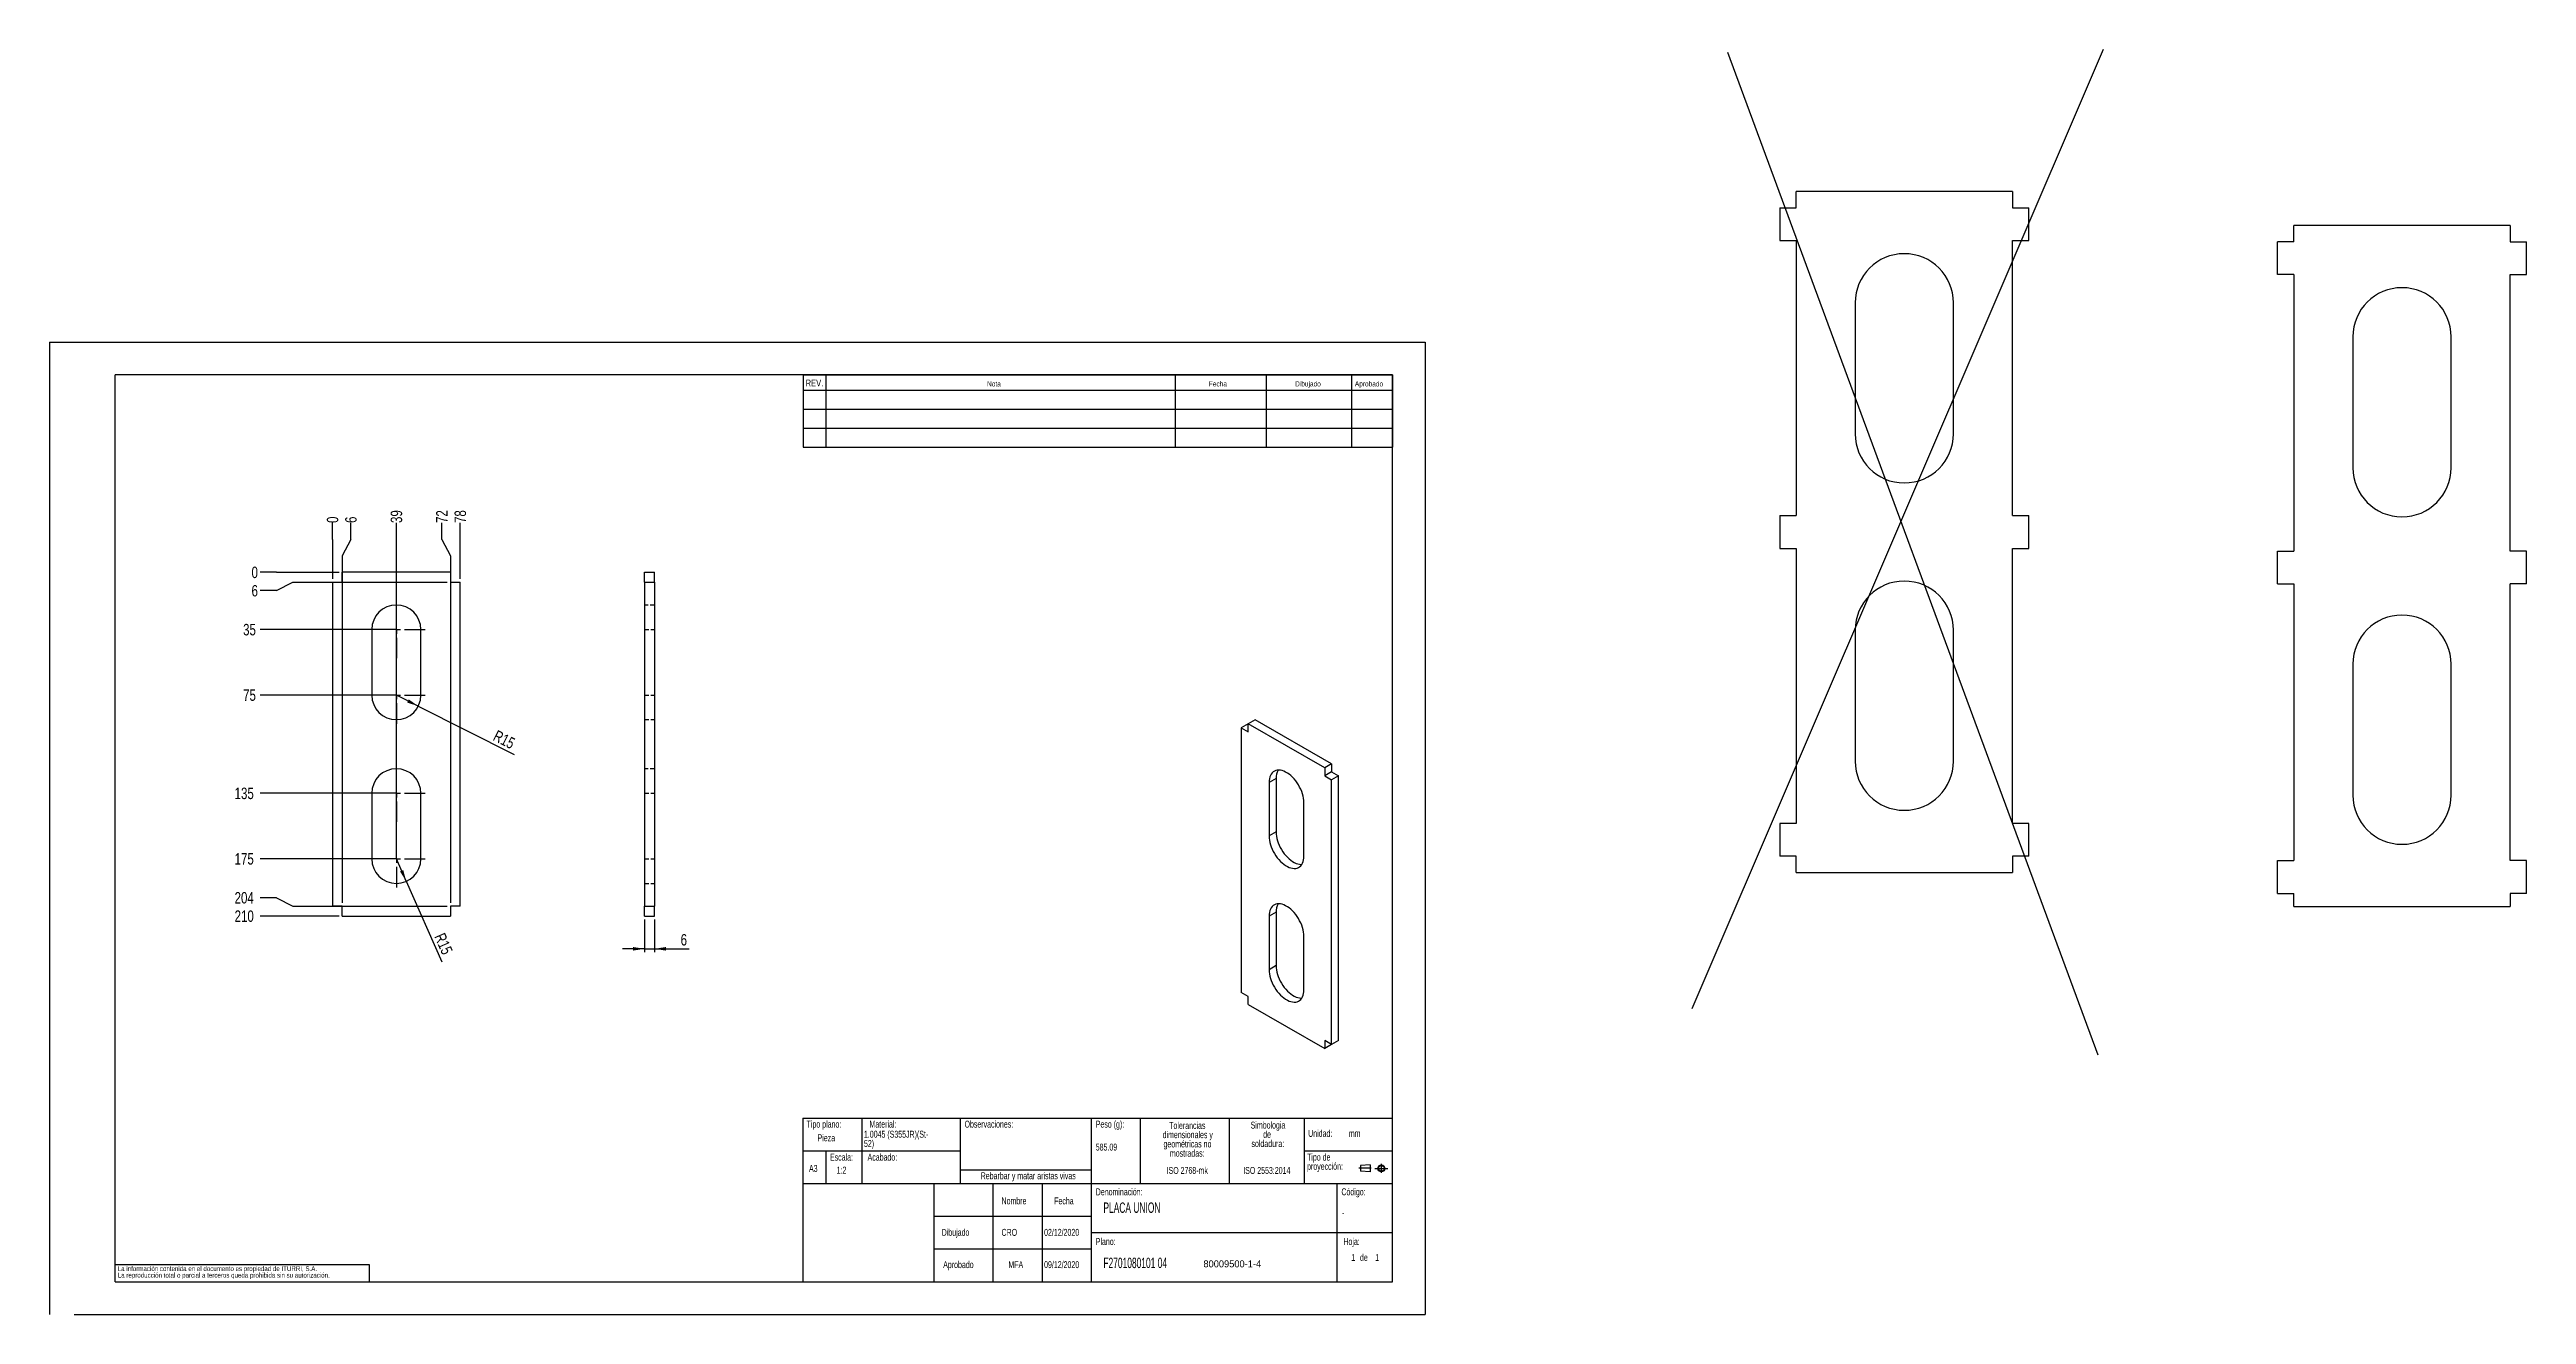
# Model space of a CAD drawing. Extents: x 0 to 756, y 0 to 386.
import ezdxf

# ---------------------------------------------------------------- set-up
doc = ezdxf.new("R2010")
doc.units = 0
for name, pattern in [('SLD-CENTRADA-TRAZOS-LARGOS', [19.05, 15.24, -1.27, 1.27, -1.27]), ('SLD-CONTINUA', [0]), ('SLD-DISCONTINUA', [1.905, 1.27, -0.635])]:
    doc.linetypes.add(name, pattern=pattern)
doc.layers.get('0').update_dxf_attribs({"linetype": 'CONTINUOUS'})
doc.layers.add('FORMATO', color=7, linetype='SLD-CONTINUA')
doc.layers.add('SLD-0', color=179, linetype='SLD-CONTINUA')
doc.styles.add('SLDTEXTSTYLE0', font='TXT', dxfattribs={"width": 0.605})
doc.styles.add('SLDTEXTSTYLE1', font='TXT', dxfattribs={"width": 0.75})
doc.dimstyles.new('SLDDIMSTYLE0', dxfattribs={"dimtxt": 3.5, "dimasz": 3.5, "dimexe": 0, "dimexo": 0.0625, "dimgap": 0.875, "dimtad": 0, "dimtih": 1, "dimtoh": 1, "dimdec": 0, "dimlfac": 2, "dimrnd": 1e-09, "dimdsep": 46, "dimtxsty": 'SLDTEXTSTYLE1', "dimblk1": 'NONE', "dimblk2": 'NONE', "dimsah": 1, "dimcen": 0.09, "dimadec": 0, "dimazin": 0, "dimtfac": 1, "dimtdec": 0, "dimtofl": 0, "dimtmove": 0, "dimatfit": 3, "dimldrblk": 'NONE', "dimfxl": 1, "dimtolj": 1, "dimtzin": 12, "dimarcsym": 0})
doc.dimstyles.new('SLDDIMSTYLE1', dxfattribs={"dimtxt": 3.5, "dimasz": 3.5, "dimexe": 0, "dimexo": 0.0625, "dimgap": 0.875, "dimtad": 0, "dimtih": 1, "dimtoh": 1, "dimdec": 1, "dimlfac": 2, "dimrnd": 1e-09, "dimzin": 12, "dimdsep": 46, "dimtxsty": 'SLDTEXTSTYLE1', "dimblk1": 'NONE', "dimblk2": 'NONE', "dimsah": 1, "dimcen": 0.09, "dimadec": 0, "dimazin": 0, "dimtfac": 1, "dimtdec": 1, "dimtofl": 0, "dimtmove": 0, "dimatfit": 3, "dimldrblk": 'NONE', "dimfxl": 1, "dimtolj": 1, "dimtzin": 12, "dimarcsym": 0})
doc.dimstyles.new('SLDDIMSTYLE2', dxfattribs={"dimtxt": 3.5, "dimasz": 3.5, "dimexe": 0, "dimexo": 0.0625, "dimgap": 0.875, "dimtad": 1, "dimdec": 1, "dimlfac": 2, "dimrnd": 1e-09, "dimzin": 12, "dimdsep": 46, "dimtxsty": 'SLDTEXTSTYLE1', "dimsah": 1, "dimcen": 0, "dimadec": 0, "dimazin": 0, "dimtfac": 1, "dimtdec": 1, "dimtofl": 0, "dimtmove": 0, "dimatfit": 3, "dimfxl": 1, "dimtolj": 1, "dimtzin": 12, "dimarcsym": 0})
doc.dimstyles.new('SLDDIMSTYLE3', dxfattribs={"dimtxt": 3.5, "dimasz": 3.5, "dimexe": 0, "dimexo": 0.0625, "dimgap": 0.875, "dimtad": 1, "dimdec": 1, "dimlfac": 2, "dimrnd": 1e-09, "dimzin": 12, "dimdsep": 46, "dimtxsty": 'SLDTEXTSTYLE1', "dimsah": 1, "dimcen": 0.09, "dimadec": 0, "dimazin": 0, "dimtfac": 1, "dimtdec": 1, "dimtmove": 0, "dimatfit": 0, "dimfxl": 1, "dimtolj": 1, "dimtzin": 12, "dimarcsym": 0})

# ---------------------------------------------------------------- blocks, each defined once
blk = doc.blocks.new('BLOQUE3')
at = {"color": 7, "linetype": 'SLD-CENTRADA-TRAZOS-LARGOS'}
for p, q in [((397.92, 130.06), (394.8, 130.06)), ((398.88, 130.02), (402.16, 130.02)), ((400.52, 128.85), (400.52, 131.19))]:
    blk.add_line(p, q, dxfattribs=at)
at = {"color": 7, "linetype": 'SLD-CONTINUA'}
for p, q in [((397.68, 130.95), (395.23, 130.77)), ((395.23, 130.77), (395.23, 129.34)), ((397.68, 129.16), (395.23, 129.34)), ((397.68, 130.95), (397.68, 129.16))]:
    blk.add_line(p, q, dxfattribs=at)
for radius in [0.892, 0.713]:
    blk.add_circle((400.52, 130.02), radius, dxfattribs=at)
blk = doc.blocks.new('SW_NOTE_0')
at = {"layer": 'SLD-0', "color": 0, "attachment_point": 2, "style": 'SLDTEXTSTYLE0'}
for s, insert, char_height in [('dimensionales y', (7.54, -0.09), 2.1167), ('Tolerancias', (7.41, 2.73), 2.1167), ('geométricas no', (7.46, -2.92), 2.1167), ('mostradas:', (7.38, -5.74), 2.117)]:
    blk.add_mtext(s, dxfattribs=dict(at, insert=insert, char_height=char_height))
blk = doc.blocks.new('SW_NOTE_0_1')
at = {"layer": 'SLD-0', "color": 0, "attachment_point": 1, "style": 'SLDTEXTSTYLE0'}
for s, insert, char_height in [('Tipo de', (0, 2.73), 2.117), ('proyección:', (0, -0.09), 2.1167)]:
    blk.add_mtext(s, dxfattribs=dict(at, insert=insert, char_height=char_height))
blk = doc.blocks.new('SW_NOTE_0_2')
at = {"layer": 'SLD-0', "color": 0, "char_height": 2.117, "attachment_point": 2, "style": 'SLDTEXTSTYLE0'}
for s, insert in [('Simbologia', (7.11, 2.73)), ('de', (6.84, -0.09)), ('soldadura:', (7.06, -2.92))]:
    blk.add_mtext(s, dxfattribs=dict(at, insert=insert))
blk = doc.blocks.new('SW_NOTE_0_3')
at = {"layer": 'SLD-0', "color": 0, "attachment_point": 1, "style": 'SLDTEXTSTYLE0'}
for s, insert, char_height in [('52)', (0, -0.09), 2.117), ('1.0045 (S355JR)(St-', (0, 2.73), 2.1167)]:
    blk.add_mtext(s, dxfattribs=dict(at, insert=insert, char_height=char_height))
blk = doc.blocks.new('SW_NOTE_0_4')
at = {"layer": 'SLD-0', "color": 0, "char_height": 1.5, "attachment_point": 1, "style": 'SLDTEXTSTYLE1'}
for s, insert in [('La información contenida en el documento es propiedad de ITURRI, S.A.', (0, 1.93)), ('La reproducción total o parcial a terceros queda prohibida sin su autorización.', (0, -0.07))]:
    blk.add_mtext(s, dxfattribs=dict(at, insert=insert))
blk = doc.blocks.new('SW_NOTE_0_5')
at = {"layer": 'SLD-0', "color": 0, "attachment_point": 2, "style": 'SLDTEXTSTYLE0'}
for s, insert, char_height in [('dimensionales y', (7.54, -0.09), 2.1167), ('Tolerancias', (7.41, 2.73), 2.1167), ('geométricas no', (7.46, -2.92), 2.1167), ('mostradas:', (7.38, -5.74), 2.117)]:
    blk.add_mtext(s, dxfattribs=dict(at, insert=insert, char_height=char_height))
blk = doc.blocks.new('SW_NOTE_0_6')
at = {"layer": 'SLD-0', "color": 0, "attachment_point": 1, "style": 'SLDTEXTSTYLE0'}
for s, insert, char_height in [('Tipo de', (0, 2.73), 2.117), ('proyección:', (0, -0.09), 2.1167)]:
    blk.add_mtext(s, dxfattribs=dict(at, insert=insert, char_height=char_height))
blk = doc.blocks.new('SW_NOTE_0_7')
at = {"layer": 'SLD-0', "color": 0, "char_height": 2.117, "attachment_point": 2, "style": 'SLDTEXTSTYLE0'}
for s, insert in [('Simbologia', (7.11, 2.73)), ('de', (6.84, -0.09)), ('soldadura:', (7.06, -2.92))]:
    blk.add_mtext(s, dxfattribs=dict(at, insert=insert))
blk = doc.blocks.new('SW_NOTE_0_8')
at = {"layer": 'SLD-0', "color": 0, "attachment_point": 1, "style": 'SLDTEXTSTYLE0'}
for s, insert, char_height in [('52)', (0, -0.09), 2.117), ('1.0045 (S355JR)(St-', (0, 2.73), 2.1167)]:
    blk.add_mtext(s, dxfattribs=dict(at, insert=insert, char_height=char_height))
blk = doc.blocks.new('SW_NOTE_0_9')
at = {"layer": 'SLD-0', "color": 0, "char_height": 1.5, "attachment_point": 1, "style": 'SLDTEXTSTYLE1'}
for s, insert in [('La información contenida en el documento es propiedad de ITURRI, S.A.', (0, 1.93)), ('La reproducción total o parcial a terceros queda prohibida sin su autorización.', (0, -0.07))]:
    blk.add_mtext(s, dxfattribs=dict(at, insert=insert))
blk = doc.blocks.new('_D')
at = {"layer": 'FORMATO', "transparency": 16777216}
for p, q in [((69.26, 226.68), (64.26, 226.68)), ((69.26, 226.68), (74.26, 226.68)), ((74.26, 226.68), (88.38, 226.68))]:
    blk.add_line(p, q, dxfattribs=at)
at = {"layer": 'FORMATO', "transparency": 16777216, "insert": (61.67, 228.41), "char_height": 3.5, "attachment_point": 1, "style": 'SLDTEXTSTYLE1'}
blk.add_mtext('0', dxfattribs=at)
blk = doc.blocks.new('_NONE')
blk = doc.blocks.new('_D_1')
at = {"layer": 'FORMATO', "color": 7, "transparency": 16777216}
for p, q in [((69.26, 221.07), (64.26, 221.07)), ((69.26, 221.07), (74.26, 223.68)), ((74.26, 223.68), (121.38, 223.68))]:
    blk.add_line(p, q, dxfattribs=at)
at = {"layer": 'FORMATO', "color": 7, "transparency": 16777216, "insert": (61.67, 222.8), "char_height": 3.5, "attachment_point": 1, "style": 'SLDTEXTSTYLE1'}
blk.add_mtext('6', dxfattribs=at)
blk = doc.blocks.new('_D_2')
at = {"layer": 'FORMATO', "color": 7, "transparency": 16777216}
blk.add_line((104.88, 209.18), (64.26, 209.18), dxfattribs=at)
at = {"layer": 'FORMATO', "color": 7, "transparency": 16777216, "insert": (59.09, 210.91), "char_height": 3.5, "attachment_point": 1, "style": 'SLDTEXTSTYLE1'}
blk.add_mtext('35', dxfattribs=at)
blk = doc.blocks.new('_D_3')
at = {"layer": 'FORMATO', "color": 7, "transparency": 16777216}
blk.add_line((104.88, 189.18), (64.26, 189.18), dxfattribs=at)
at = {"layer": 'FORMATO', "color": 7, "transparency": 16777216, "insert": (59.09, 190.91), "char_height": 3.5, "attachment_point": 1, "style": 'SLDTEXTSTYLE1'}
blk.add_mtext('75', dxfattribs=at)
blk = doc.blocks.new('_D_4')
at = {"layer": 'FORMATO', "color": 7, "transparency": 16777216}
blk.add_line((104.88, 159.18), (64.26, 159.18), dxfattribs=at)
at = {"layer": 'FORMATO', "color": 7, "transparency": 16777216, "insert": (56.5, 160.91), "char_height": 3.5, "attachment_point": 1, "style": 'SLDTEXTSTYLE1'}
blk.add_mtext('135', dxfattribs=at)
blk = doc.blocks.new('_D_5')
at = {"layer": 'FORMATO', "color": 7, "transparency": 16777216}
blk.add_line((104.88, 139.18), (64.26, 139.18), dxfattribs=at)
at = {"layer": 'FORMATO', "color": 7, "transparency": 16777216, "insert": (56.5, 140.91), "char_height": 3.5, "attachment_point": 1, "style": 'SLDTEXTSTYLE1'}
blk.add_mtext('175', dxfattribs=at)
blk = doc.blocks.new('_D_6')
at = {"layer": 'FORMATO', "color": 7, "transparency": 16777216}
for p, q in [((69.26, 127.29), (64.26, 127.29)), ((69.26, 127.29), (74.26, 124.68)), ((74.26, 124.68), (121.38, 124.68))]:
    blk.add_line(p, q, dxfattribs=at)
at = {"layer": 'FORMATO', "color": 7, "transparency": 16777216, "insert": (56.5, 129.02), "char_height": 3.5, "attachment_point": 1, "style": 'SLDTEXTSTYLE1'}
blk.add_mtext('204', dxfattribs=at)
blk = doc.blocks.new('_D_7')
at = {"layer": 'FORMATO', "color": 7, "transparency": 16777216}
blk.add_line((88.38, 121.68), (64.26, 121.68), dxfattribs=at)
at = {"layer": 'FORMATO', "color": 7, "transparency": 16777216, "insert": (56.5, 123.41), "char_height": 3.5, "attachment_point": 1, "style": 'SLDTEXTSTYLE1'}
blk.add_mtext('210', dxfattribs=at)
blk = doc.blocks.new('_D_8')
at = {"layer": 'FORMATO', "transparency": 16777216}
for p, q in [((86.38, 236.74), (86.38, 241.74)), ((86.38, 236.74), (86.38, 231.74)), ((86.38, 231.74), (86.38, 224.68))]:
    blk.add_line(p, q, dxfattribs=at)
at = {"layer": 'FORMATO', "transparency": 16777216, "insert": (84.65, 241.74), "char_height": 3.5, "attachment_point": 1, "rotation": 90, "style": 'SLDTEXTSTYLE1'}
blk.add_mtext('0', dxfattribs=at)
blk = doc.blocks.new('_D_9')
at = {"layer": 'FORMATO', "color": 7, "transparency": 16777216}
for p, q in [((91.99, 236.74), (89.38, 231.74)), ((91.99, 236.74), (91.99, 241.74)), ((89.38, 231.74), (89.38, 125.68))]:
    blk.add_line(p, q, dxfattribs=at)
at = {"layer": 'FORMATO', "color": 7, "transparency": 16777216, "insert": (90.26, 241.74), "char_height": 3.5, "attachment_point": 1, "rotation": 90, "style": 'SLDTEXTSTYLE1'}
blk.add_mtext('6', dxfattribs=at)
blk = doc.blocks.new('_D_10')
at = {"layer": 'FORMATO', "color": 7, "transparency": 16777216}
blk.add_line((105.88, 140.18), (105.88, 241.74), dxfattribs=at)
at = {"layer": 'FORMATO', "color": 7, "transparency": 16777216, "insert": (104.15, 241.74), "char_height": 3.5, "attachment_point": 1, "rotation": 90, "style": 'SLDTEXTSTYLE1'}
blk.add_mtext('39', dxfattribs=at)
blk = doc.blocks.new('_D_11')
at = {"layer": 'FORMATO', "color": 7, "transparency": 16777216}
for p, q in [((119.77, 236.74), (119.77, 241.74)), ((119.77, 236.74), (122.38, 231.74)), ((122.38, 231.74), (122.38, 125.68))]:
    blk.add_line(p, q, dxfattribs=at)
at = {"layer": 'FORMATO', "color": 7, "transparency": 16777216, "insert": (118.03, 241.74), "char_height": 3.5, "attachment_point": 1, "rotation": 90, "style": 'SLDTEXTSTYLE1'}
blk.add_mtext('72', dxfattribs=at)
blk = doc.blocks.new('_D_12')
at = {"layer": 'FORMATO', "color": 7, "transparency": 16777216}
blk.add_line((125.38, 224.68), (125.38, 241.74), dxfattribs=at)
at = {"layer": 'FORMATO', "color": 7, "transparency": 16777216, "insert": (123.65, 241.74), "char_height": 3.5, "attachment_point": 1, "rotation": 90, "style": 'SLDTEXTSTYLE1'}
blk.add_mtext('78', dxfattribs=at)
blk = doc.blocks.new('_D_13')
at = {"layer": 'FORMATO', "color": 7, "transparency": 16777216}
for q in [(105.88, 139.18), (119.72, 107.73)]:
    blk.add_line((108.9, 132.31), q, dxfattribs=at)
blk.add_solid([(108.9, 132.31), (107.98, 135.73), (107, 135.3)], dxfattribs=at)
at = {"layer": 'FORMATO', "color": 7, "transparency": 16777216, "insert": (120.61, 116.87), "char_height": 3.5, "attachment_point": 1, "rotation": 293.75672, "style": 'SLDTEXTSTYLE1'}
blk.add_mtext('R15', dxfattribs=at)
blk = doc.blocks.new('_D_14')
at = {"layer": 'FORMATO', "color": 7, "transparency": 16777216}
for q in [(105.88, 189.18), (141.83, 170.99)]:
    blk.add_line((112.57, 185.79), q, dxfattribs=at)
blk.add_solid([(112.57, 185.79), (109.69, 187.85), (109.21, 186.89)], dxfattribs=at)
at = {"layer": 'FORMATO', "color": 7, "transparency": 16777216, "insert": (136.72, 178.62), "char_height": 3.5, "attachment_point": 1, "rotation": 333.16451, "style": 'SLDTEXTSTYLE1'}
blk.add_mtext('R15', dxfattribs=at)
blk = doc.blocks.new('SW_CENTERMARKSYMBOL_0')
at = {"layer": 'FORMATO', "color": 0}
for p, q in [((0, 2.5), (0, 8.75)), ((-2.5, 0), (-8.75, 0)), ((0, 0), (-1.25, 0)), ((0, 0), (0, 1.25)), ((0, 0), (0, -1.25)), ((0, 0), (1.25, 0)), ((2.5, 0), (8.75, 0)), ((0, -2.5), (0, -8.75)), ((0, -17.5), (0, -11.25)), ((-2.5, -20), (-8.75, -20)), ((0, -20), (-1.25, -20)), ((0, -20), (0, -18.75)), ((0, -20), (0, -21.25)), ((0, -20), (1.25, -20)), ((0, -22.5), (0, -28.75)), ((2.5, -20), (8.75, -20))]:
    blk.add_line(p, q, dxfattribs=at)
blk = doc.blocks.new('SW_CENTERMARKSYMBOL_1')
at = {"layer": 'FORMATO', "color": 0}
for p, q in [((0, 22.5), (0, 28.75)), ((-2.5, 20), (-8.75, 20)), ((0, 20), (-1.25, 20)), ((0, 20), (0, 21.25)), ((0, 20), (0, 18.75)), ((0, 20), (1.25, 20)), ((0, 17.5), (0, 11.25)), ((2.5, 20), (8.75, 20)), ((0, 2.5), (0, 8.75)), ((-2.5, 0), (-8.75, 0)), ((0, 0), (-1.25, 0)), ((0, 0), (0, 1.25)), ((0, 0), (0, -1.25)), ((0, 0), (1.25, 0)), ((2.5, 0), (8.75, 0)), ((0, -2.5), (0, -8.75))]:
    blk.add_line(p, q, dxfattribs=at)
blk = doc.blocks.new('_D_15')
at = {"layer": 'FORMATO', "color": 7, "transparency": 16777216}
for p, q in [((181.65, 120.68), (181.65, 110.68)), ((184.65, 120.68), (184.65, 110.68)), ((181.65, 111.68), (174.91, 111.68)), ((181.65, 111.68), (184.65, 111.68)), ((184.65, 111.68), (195.26, 111.68))]:
    blk.add_line(p, q, dxfattribs=at)
for points in [[(181.65, 111.68), (178.15, 112.22), (178.15, 111.14)], [(184.65, 111.68), (188.15, 111.14), (188.15, 112.22)]]:
    blk.add_solid(points, dxfattribs=at)
at = {"layer": 'FORMATO', "color": 7, "transparency": 16777216, "insert": (192.67, 116.19), "char_height": 3.5, "attachment_point": 1, "style": 'SLDTEXTSTYLE1'}
blk.add_mtext('6', dxfattribs=at)

msp = doc.modelspace()

# ---------------------------------------------------------------- linework, layer by layer
for p, q in [((626.923, 386.342), (501.378, 93.34)), ((512.295, 385.563), (625.363, 79.314)), ((528.232, 243.985), (533.232, 243.985)), ((599.232, 243.985), (604.232, 243.985)), ((528.232, 233.985), (533.232, 233.985)), ((599.232, 233.985), (604.232, 233.985))]:
    msp.add_line(p, q)
at = {"color": 7, "linetype": 'SLD-CONTINUA'}
for p, q in [((533.232, 337.985), (533.232, 342.985)), ((599.232, 342.985), (533.232, 342.985)), ((599.232, 342.985), (599.232, 337.985)), ((528.232, 337.985), (533.232, 337.985)), ((528.232, 337.985), (528.232, 327.985)), ((599.232, 337.985), (604.232, 337.985)), ((604.232, 327.985), (604.232, 337.985)), ((528.232, 327.985), (533.232, 327.985)), ((533.232, 327.985), (533.232, 243.985)), ((599.232, 327.985), (604.232, 327.985)), ((599.232, 243.985), (599.232, 327.985)), ((551.232, 308.985), (551.232, 268.985)), ((581.232, 268.985), (581.232, 308.985)), ((0, 297), (420, 297)), ((0, 297), (0, -0.001)), ((420, 297), (420, 0)), ((410, 287), (20, 287)), ((20, 10), (20, 287)), ((410, 10), (410, 287)), ((528.232, 243.985), (528.232, 233.985)), ((604.232, 233.985), (604.232, 243.985)), ((533.232, 233.985), (533.232, 149.985)), ((599.232, 149.985), (599.232, 233.985)), ((86.379, 223.677), (89.379, 223.677)), ((86.379, 223.677), (86.379, 124.677)), ((89.379, 223.677), (89.379, 226.677)), ((122.379, 226.677), (89.379, 226.677)), ((122.379, 226.677), (122.379, 223.677)), ((122.379, 223.677), (125.379, 223.677)), ((125.379, 124.677), (125.379, 223.677)), ((181.645, 226.677), (184.645, 226.677)), ((181.645, 223.677), (181.645, 226.677)), ((181.645, 223.677), (184.645, 223.677)), ((181.645, 223.677), (181.645, 124.677)), ((184.645, 223.677), (184.645, 226.677)), ((184.645, 223.677), (184.645, 124.677)), ((98.379, 209.177), (98.379, 189.177)), ((113.379, 189.177), (113.379, 209.177)), ((551.232, 208.985), (551.232, 168.985)), ((581.232, 168.985), (581.232, 208.985)), ((368.083, 181.656), (365.962, 180.432)), ((391.418, 168.186), (368.083, 181.656)), ((365.962, 180.431), (363.841, 179.207)), ((363.841, 179.207), (363.841, 98.369)), ((363.841, 179.207), (365.962, 177.982)), ((365.962, 177.982), (365.962, 180.432)), ((389.297, 166.961), (365.962, 180.432)), ((391.418, 168.186), (389.297, 166.961)), ((389.297, 166.961), (389.297, 164.511)), ((391.418, 168.186), (391.418, 165.736)), ((98.379, 159.177), (98.379, 139.177)), ((113.379, 139.177), (113.379, 159.177)), ((374.447, 163.693), (372.326, 162.468)), ((372.326, 162.468), (372.326, 146.138)), ((374.447, 163.693), (374.447, 147.362)), ((391.418, 165.736), (389.297, 164.511)), ((389.297, 164.511), (391.418, 163.287)), ((391.418, 165.736), (393.539, 164.511)), ((393.539, 164.511), (391.418, 163.287)), ((391.418, 82.449), (391.418, 163.287)), ((393.539, 83.674), (393.539, 164.511)), ((382.933, 140.014), (382.933, 156.345)), ((374.447, 147.362), (372.326, 146.138)), ((533.232, 149.985), (528.232, 149.985)), ((528.232, 149.985), (528.232, 139.985)), ((604.232, 149.985), (599.232, 149.985)), ((604.232, 139.985), (604.232, 149.985)), ((533.232, 139.985), (528.232, 139.985)), ((533.232, 134.985), (533.232, 139.985)), ((599.232, 139.985), (599.232, 134.985)), ((604.232, 139.985), (599.232, 139.985)), ((533.232, 134.985), (599.232, 134.985)), ((89.379, 124.677), (86.379, 124.677)), ((89.379, 121.677), (89.379, 124.677)), ((89.379, 121.677), (122.379, 121.677)), ((122.379, 124.677), (122.379, 121.677)), ((125.379, 124.677), (122.379, 124.677)), ((181.645, 124.677), (184.645, 124.677)), ((181.645, 121.677), (181.645, 124.677)), ((181.645, 121.677), (184.645, 121.677)), ((184.645, 121.677), (184.645, 124.677)), ((374.447, 122.866), (372.326, 121.641)), ((372.326, 121.641), (372.326, 105.31)), ((374.447, 122.866), (374.447, 106.535)), ((382.933, 99.187), (382.933, 115.518)), ((374.447, 106.535), (372.326, 105.31)), ((365.962, 97.144), (363.841, 98.369)), ((365.962, 94.695), (365.962, 97.144)), ((365.962, 94.695), (389.297, 81.224)), ((391.418, 82.449), (389.297, 83.674)), ((389.297, 83.674), (389.297, 81.224)), ((393.539, 83.674), (391.418, 82.449)), ((391.418, 82.449), (389.297, 81.224)), ((391.418, 82.449), (391.418, 82.449)), ((230, 60), (410, 60)), ((230, 60), (230, 10)), ((20, 10), (410, 10)), ((7.531, 0), (420, 0))]:
    msp.add_line(p, q, dxfattribs=at)
at = {"color": 1, "linetype": 'SLD-CONTINUA'}
for p, q in [((685.184, 327.605), (680.184, 327.605)), ((680.184, 317.605), (680.184, 327.605)), ((685.184, 327.605), (685.184, 332.605)), ((751.184, 332.605), (685.184, 332.605)), ((751.184, 332.605), (751.184, 327.605)), ((751.184, 327.605), (756.184, 327.605)), ((756.184, 317.605), (756.184, 327.605)), ((685.184, 317.605), (680.184, 317.605)), ((685.184, 317.605), (685.184, 233.105)), ((751.184, 317.605), (756.184, 317.605)), ((751.184, 233.105), (751.184, 317.605)), ((703.184, 298.605), (703.184, 258.605)), ((733.184, 258.605), (733.184, 298.605)), ((680.184, 223.105), (680.184, 233.105)), ((756.184, 223.105), (756.184, 233.105)), ((685.184, 223.105), (685.184, 138.605)), ((751.184, 138.605), (751.184, 223.105)), ((703.184, 198.605), (703.184, 158.605)), ((733.184, 158.605), (733.184, 198.605)), ((680.184, 138.605), (685.184, 138.605)), ((680.184, 128.605), (680.184, 138.605)), ((756.184, 138.605), (751.184, 138.605)), ((756.184, 128.605), (756.184, 138.605)), ((680.184, 128.605), (685.184, 128.605)), ((685.184, 124.605), (685.184, 128.605)), ((756.184, 128.605), (751.184, 128.605)), ((751.184, 128.605), (751.184, 124.605)), ((685.184, 124.605), (751.184, 124.605))]:
    msp.add_line(p, q, dxfattribs=at)
at = {"color": 1}
for p, q in [((680.184, 233.105), (685.184, 233.105)), ((756.184, 233.105), (751.184, 233.105)), ((680.184, 223.105), (685.184, 223.105)), ((756.184, 223.105), (751.184, 223.105))]:
    msp.add_line(p, q, dxfattribs=at)
at = {"color": 7, "linetype": 'SLD-DISCONTINUA'}
for p, q in [((184.645, 216.677), (181.645, 216.677)), ((181.645, 209.177), (184.645, 209.177)), ((181.645, 189.177), (184.645, 189.177)), ((181.645, 181.677), (184.645, 181.677)), ((184.645, 166.677), (181.645, 166.677)), ((181.645, 159.177), (184.645, 159.177)), ((181.645, 139.177), (184.645, 139.177)), ((181.645, 131.677), (184.645, 131.677))]:
    msp.add_line(p, q, dxfattribs=at)
at = {"color": 7, "linetype": 'SLD-CONTINUA', "flags": 128}
for points in [[(382.933, 156.345), (382.905, 156.981), (382.824, 157.641), (382.689, 158.319), (382.503, 159.008), (382.266, 159.702), (381.982, 160.392), (381.653, 161.073), (381.283, 161.736), (380.876, 162.376), (380.435, 162.985), (379.965, 163.557), (379.471, 164.086), (378.959, 164.568), (378.432, 164.997), (377.898, 165.368), (377.361, 165.678), (376.826, 165.924), (376.3, 166.103), (375.787, 166.213), (375.294, 166.253), (374.824, 166.223), (374.383, 166.124), (373.976, 165.955), (373.605, 165.719), (373.277, 165.418), (372.992, 165.056), (372.756, 164.635), (372.569, 164.161), (372.435, 163.638), (372.353, 163.072), (372.326, 162.468)], [(372.326, 146.138), (372.353, 145.502), (372.435, 144.842), (372.569, 144.164), (372.756, 143.474), (372.992, 142.781), (373.277, 142.09), (373.605, 141.41), (373.976, 140.747), (374.383, 140.107), (374.824, 139.498), (375.294, 138.926), (375.787, 138.396), (376.3, 137.915), (376.826, 137.486), (377.361, 137.115), (377.898, 136.805), (378.432, 136.559), (378.959, 136.38), (379.471, 136.27), (379.965, 136.23), (380.435, 136.259), (380.876, 136.359), (381.283, 136.528), (381.653, 136.764), (381.982, 137.065), (382.266, 137.427), (382.503, 137.848), (382.689, 138.322), (382.824, 138.844), (382.905, 139.411), (382.933, 140.014)], [(374.447, 147.362), (374.475, 146.727), (374.556, 146.067), (374.691, 145.388), (374.877, 144.699), (375.114, 144.005), (375.398, 143.315), (375.727, 142.635), (376.097, 141.971), (376.504, 141.332), (376.945, 140.723), (377.415, 140.151), (377.909, 139.621), (378.421, 139.139), (378.948, 138.711), (379.482, 138.339), (380.019, 138.029), (380.554, 137.784), (381.08, 137.605), (381.593, 137.494), (382.086, 137.454), (382.287, 137.458)], [(382.933, 115.518), (382.905, 116.154), (382.824, 116.814), (382.689, 117.492), (382.503, 118.181), (382.266, 118.875), (381.982, 119.565), (381.653, 120.246), (381.283, 120.909), (380.876, 121.549), (380.435, 122.157), (379.965, 122.73), (379.471, 123.259), (378.959, 123.741), (378.432, 124.17), (377.898, 124.541), (377.361, 124.851), (376.826, 125.097), (376.3, 125.276), (375.787, 125.386), (375.294, 125.426), (374.824, 125.396), (374.383, 125.297), (373.976, 125.128), (373.605, 124.892), (373.277, 124.591), (372.992, 124.229), (372.756, 123.808), (372.569, 123.334), (372.435, 122.811), (372.353, 122.245), (372.326, 121.641)], [(374.447, 106.535), (374.475, 105.9), (374.556, 105.24), (374.691, 104.561), (374.877, 103.872), (375.114, 103.178), (375.398, 102.488), (375.727, 101.807), (376.097, 101.144), (376.504, 100.505), (376.945, 99.896), (377.415, 99.324), (377.909, 98.794), (378.421, 98.312), (378.948, 97.884), (379.482, 97.512), (380.019, 97.202), (380.554, 96.957), (381.08, 96.778), (381.593, 96.667), (382.086, 96.627), (382.287, 96.631)], [(372.326, 105.31), (372.353, 104.675), (372.435, 104.015), (372.569, 103.337), (372.756, 102.647), (372.992, 101.954), (373.277, 101.263), (373.605, 100.583), (373.976, 99.92), (374.383, 99.28), (374.824, 98.671), (375.294, 98.099), (375.787, 97.569), (376.3, 97.088), (376.826, 96.659), (377.361, 96.288), (377.898, 95.978), (378.432, 95.732), (378.959, 95.553), (379.471, 95.443), (379.965, 95.402), (380.435, 95.432), (380.876, 95.532), (381.283, 95.701), (381.653, 95.937), (381.982, 96.238), (382.266, 96.6), (382.503, 97.02), (382.689, 97.495), (382.824, 98.017), (382.905, 98.584), (382.933, 99.187)]]:
    msp.add_lwpolyline(points, dxfattribs=at)
at = {"color": 7, "linetype": 'SLD-CONTINUA'}
for centre, radius, start, end in [((566.232, 308.985), 15, 0, 180), ((566.232, 268.985), 15, 180, 0), ((566.232, 208.985), 15, 0, 180), ((105.879, 209.177), 7.5, 0, 180), ((105.879, 189.177), 7.5, 180, 0), ((105.879, 159.177), 7.5, 0, 180), ((566.232, 168.985), 15, 180, 0), ((379.181, 163.856), 4.737, 149.657016, 181.977555), ((105.879, 139.177), 7.5, 180, 0), ((379.181, 123.029), 4.737, 149.657038, 181.977541)]:
    msp.add_arc(centre, radius, start, end, dxfattribs=at)
at = {"color": 1, "linetype": 'SLD-CONTINUA'}
for centre, start, end in [((718.184, 298.605), 0, 180), ((718.184, 258.605), 180, 0), ((718.184, 198.605), 0, 180), ((718.184, 158.605), 180, 0)]:
    msp.add_arc(centre, 15, start, end, dxfattribs=at)
at = {"layer": 'FORMATO'}
for p, q in [((230.091, 287), (410, 287)), ((230.091, 287), (230.091, 264.866)), ((230.091, 282.266), (410, 282.266)), ((237.034, 287), (237.034, 264.866)), ((343.657, 287), (343.657, 264.866)), ((371.462, 287), (371.462, 264.866)), ((397.513, 287), (397.513, 264.866)), ((410, 287), (410, 264.866)), ((230.091, 276.466), (410, 276.466)), ((230.091, 270.666), (410, 270.666)), ((230.091, 264.866), (410, 264.866))]:
    msp.add_line(p, q, dxfattribs=at)
at = {"layer": 'SLD-0'}
for p, q in [((248, 60), (248, 40)), ((278, 60), (278, 40)), ((318, 60), (318, 40)), ((333, 60), (333, 40)), ((360.082, 60), (360.082, 40)), ((383, 60), (383, 40)), ((230, 50), (248, 50)), ((237, 50), (237, 40)), ((248, 50), (278, 50)), ((383, 50), (410, 50)), ((230, 40), (410, 40)), ((270, 40), (270, 10)), ((278, 44.158), (318, 44.158)), ((288, 40), (288, 10)), ((303, 40), (303, 10)), ((318, 40), (318, 10)), ((393, 40), (393, 10)), ((270, 30), (318, 30)), ((318, 25), (393, 25)), ((393, 25), (410, 25)), ((20.002, 15.245), (97.629, 15.245)), ((97.629, 15.245), (97.629, 10)), ((270, 20), (318, 20))]:
    msp.add_line(p, q, dxfattribs=at)

# ---------------------------------------------------------------- block references
at = {"color": 7, "linetype": 'Continuous', "xscale": 1.2, "yscale": 1.2, "zscale": 1.2}
msp.add_blockref('BLOQUE3', (-74.011, -111.408), dxfattribs=at)
msp.add_blockref('BLOQUE3', (-74.011, -111.408), dxfattribs=at)
at = {"layer": 'FORMATO', "color": 7}
for name, p in [('SW_CENTERMARKSYMBOL_1', (105.879, 189.177)), ('SW_CENTERMARKSYMBOL_0', (105.879, 159.177))]:
    msp.add_blockref(name, p, dxfattribs=at)
at = {"layer": 'SLD-0'}
for name, p in [('SW_NOTE_0_3', (248.635, 53.377)), ('SW_NOTE_0_8', (248.635, 53.377)), ('SW_NOTE_0', (339.945, 56.056)), ('SW_NOTE_0_5', (339.945, 56.056)), ('SW_NOTE_0_2', (364.873, 56.166)), ('SW_NOTE_0_7', (364.873, 56.166)), ('SW_NOTE_0_1', (383.914, 46.391)), ('SW_NOTE_0_6', (383.914, 46.391)), ('SW_NOTE_0_4', (20.838, 12.819)), ('SW_NOTE_0_9', (20.838, 12.819))]:
    msp.add_blockref(name, p, dxfattribs=at)

# ---------------------------------------------------------------- texts
at = {"insert": (352.268, 16.524), "char_height": 2.11667, "width": 22.59542, "attachment_point": 1}
msp.add_mtext('80009500-1-4', dxfattribs=at)
at = {"layer": 'FORMATO', "attachment_point": 1, "style": 'SLDTEXTSTYLE1'}
for s, insert, char_height in [('REV.', (230.836, 285.552), 2.1167), ('Nota', (286.224, 285.026), 1.5875), ('Fecha', (353.926, 285.026), 1.5875), ('Dibujado', (380.261, 285.026), 1.5875), ('Aprobado', (398.51, 285.026), 1.5875)]:
    msp.add_mtext(s, dxfattribs=dict(at, insert=insert, char_height=char_height))
at = {"layer": 'SLD-0', "style": 'SLDTEXTSTYLE0'}
for s, insert, char_height, attachment_point in [('Tipo plano:', (231.129, 59.181), 2.11667, 1), ('Tipo plano:', (231.129, 59.181), 2.11667, 1), ('Pieza', (234.473, 55.019), 2.1167, 1), ('Pieza', (234.473, 55.019), 2.1167, 1), ('Material:', (250.33, 59.181), 2.1167, 1), ('Material:', (250.33, 59.181), 2.1167, 1), ('Observaciones:', (279.339, 59.181), 2.11667, 1), ('Observaciones:', (279.339, 59.181), 2.11667, 1), ('Peso (g):', (319.403, 59.181), 2.1167, 1), ('Peso (g):', (319.403, 59.181), 2.1167, 1), ('Unidad:', (384.246, 56.371), 2.1167, 1), ('Unidad:', (384.246, 56.371), 2.1167, 1), ('mm', (396.662, 56.371), 2.1167, 1), ('mm', (396.662, 56.371), 2.1167, 1), ('A3', (231.859, 45.674), 2.1167, 1), ('A3', (231.859, 45.674), 2.1167, 1), ('Escala:', (238.263, 49.101), 2.1167, 1), ('Escala:', (238.263, 49.101), 2.1167, 1), ('Acabado:', (249.738, 49.101), 2.1167, 1), ('Acabado:', (249.738, 49.101), 2.1167, 1), ('585.09', (319.403, 52.181), 2.1167, 1), ('585.09', (319.403, 52.181), 2.1167, 1), ('1:2', (240.29, 45.135), 2.1167, 1), ('1:2', (240.29, 45.135), 2.1167, 1), ('Rebarbar y matar aristas vivas', (298.785, 43.424), 2.11667, 2), ('Rebarbar y matar aristas vivas', (298.785, 43.424), 2.11667, 2), ('Denominación:', (319.403, 38.514), 2.11667, 1), ('Denominación:', (319.403, 38.514), 2.11667, 1), ('ISO 2768-mk', (347.337, 45.06), 2.11667, 2), ('ISO 2768-mk', (347.337, 45.06), 2.11667, 2), ('ISO 2553:2014', (371.625, 45.06), 2.11667, 2), ('ISO 2553:2014', (371.625, 45.06), 2.11667, 2), ('Código:', (394.398, 38.514), 2.1167, 1), ('Código:', (394.398, 38.514), 2.1167, 1), ('Nombre', (290.638, 35.755), 2.1167, 1), ('Nombre', (290.638, 35.755), 2.1167, 1), ('Fecha', (306.708, 35.755), 2.1167, 1), ('Fecha', (306.708, 35.755), 2.1167, 1), ('PLACA UNION', (321.739, 34.217), 3.175, 1), ('PLACA UNION', (321.739, 34.217), 3.175, 1), ('-', (394.586, 32.193), 2.117, 1), ('-', (394.586, 32.193), 2.117, 1), ('Dibujado', (272.373, 26.14), 2.1167, 1), ('Dibujado', (272.373, 26.14), 2.1167, 1), ('CRO', (290.638, 26.14), 2.1167, 1), ('02/12/2020', (303.629, 26.14), 2.1167, 1), ('Plano:', (319.403, 23.338), 2.1167, 1), ('Plano:', (319.403, 23.338), 2.1167, 1), ('Hoja:', (395.014, 23.338), 2.1167, 1), ('Hoja:', (395.014, 23.338), 2.1167, 1), ('Aprobado', (272.825, 16.282), 2.1167, 1), ('Aprobado', (272.825, 16.282), 2.1167, 1), ('MFA', (292.735, 16.282), 2.1167, 1), ('09/12/2020', (303.629, 16.282), 2.1167, 1), ('F2701080101 04', (321.739, 17.347), 3.175, 1), ('F2701080101 04', (321.739, 17.347), 3.175, 1), ('1', (397.413, 18.475), 2.117, 1), ('1', (397.413, 18.475), 2.117, 1), ('1', (397.413, 18.475), 2.117, 1), ('1', (397.413, 18.475), 2.117, 1), ('de', (400.078, 18.475), 2.1167, 1), ('de', (400.078, 18.475), 2.1167, 1), ('de', (400.078, 18.475), 2.1167, 1), ('de', (400.078, 18.475), 2.1167, 1), ('1', (404.731, 18.475), 2.117, 1), ('1', (404.731, 18.475), 2.117, 1), ('1', (404.731, 18.475), 2.117, 1), ('1', (404.731, 18.475), 2.117, 1)]:
    msp.add_mtext(s, dxfattribs=dict(at, insert=insert, char_height=char_height, attachment_point=attachment_point))

# ---------------------------------------------------------------- dimensions: what is measured, and where the dimension line sits
at = {"layer": 'FORMATO'}
for feature_location, offset, dtype, origin, picture, middle in [((86.379097978, 223.676874028), (0, 18.065157775), 1, (86.379097978, 223.676874028), '_D_8', (86.379097978, 243.0350874)), ((89.379097978, 226.676874028), (-25.120015014, 0), 0, (89.379097978, 226.676874028), '_D', (62.966027367, 226.676874028))]:
    dim = msp.add_ordinate_dim(feature_location=feature_location, offset=offset, dtype=dtype, origin=origin, dimstyle='SLDDIMSTYLE0', dxfattribs=at)
    dim.commit()
    dim.dimension.update_dxf_attribs({"geometry": picture, "text_midpoint": middle})
at = {"layer": 'FORMATO', "color": 7}
for feature_location, offset, dtype, origin, picture, middle in [((105.879, 139.177), (0, 102.565), 1, (86.379, 223.677), '_D_10', (105.879, 244.328)), ((122.379, 124.677), (-2.612, 117.065), 1, (86.379, 223.677), '_D_11', (119.767, 244.328)), ((125.379, 223.677), (0, 18.065), 1, (86.379, 223.677), '_D_12', (125.379, 244.328)), ((89.379, 124.677), (2.612, 117.065), 1, (86.379, 223.677), '_D_9', (91.991, 243.035)), ((105.879, 159.177), (-41.62, 0), 0, (89.379, 226.677), '_D_4', (60.38, 159.177)), ((105.879, 139.177), (-41.62, 0), 0, (89.379, 226.677), '_D_5', (60.38, 139.177)), ((122.379, 124.677), (-58.12, 2.612), 0, (89.379, 226.677), '_D_6', (60.38, 127.289)), ((89.379, 121.677), (-25.12, 0), 0, (89.379, 226.677), '_D_7', (60.38, 121.677)), ((105.879, 209.177), (-41.62, 0), 0, (89.379, 226.677), '_D_2', (61.673, 209.177)), ((105.879, 189.177), (-41.62, 0), 0, (89.379, 226.677), '_D_3', (61.673, 189.177)), ((122.379, 223.677), (-58.12, -2.612), 0, (89.379, 226.677), '_D_1', (62.966, 221.065))]:
    dim = msp.add_ordinate_dim(feature_location=feature_location, offset=offset, dtype=dtype, origin=origin, dimstyle='SLDDIMSTYLE1', dxfattribs=at)
    dim.commit()
    dim.dimension.update_dxf_attribs({"geometry": picture, "text_midpoint": middle})
for center, mpoint, picture, middle in [((105.879, 189.177), (112.571, 185.791), '_D_14', (138.355, 172.747)), ((105.879, 139.177), (108.901, 132.312), '_D_13', (118.158, 111.279))]:
    dim = msp.add_radius_dim(center=center, mpoint=mpoint, dimstyle='SLDDIMSTYLE2', dxfattribs=at)
    dim.commit()
    dim.dimension.update_dxf_attribs({"geometry": picture, "text_midpoint": middle, "dimtype": 164})
dim = msp.add_linear_dim(base=(184.645, 111.677), p1=(181.645, 121.677), p2=(184.645, 121.677), dimstyle='SLDDIMSTYLE3', dxfattribs=at)
dim.commit()
dim.dimension.update_dxf_attribs({"geometry": '_D_15', "text_midpoint": (193.962, 111.677), "dimtype": 160})

doc.saveas('drawing.dxf')
